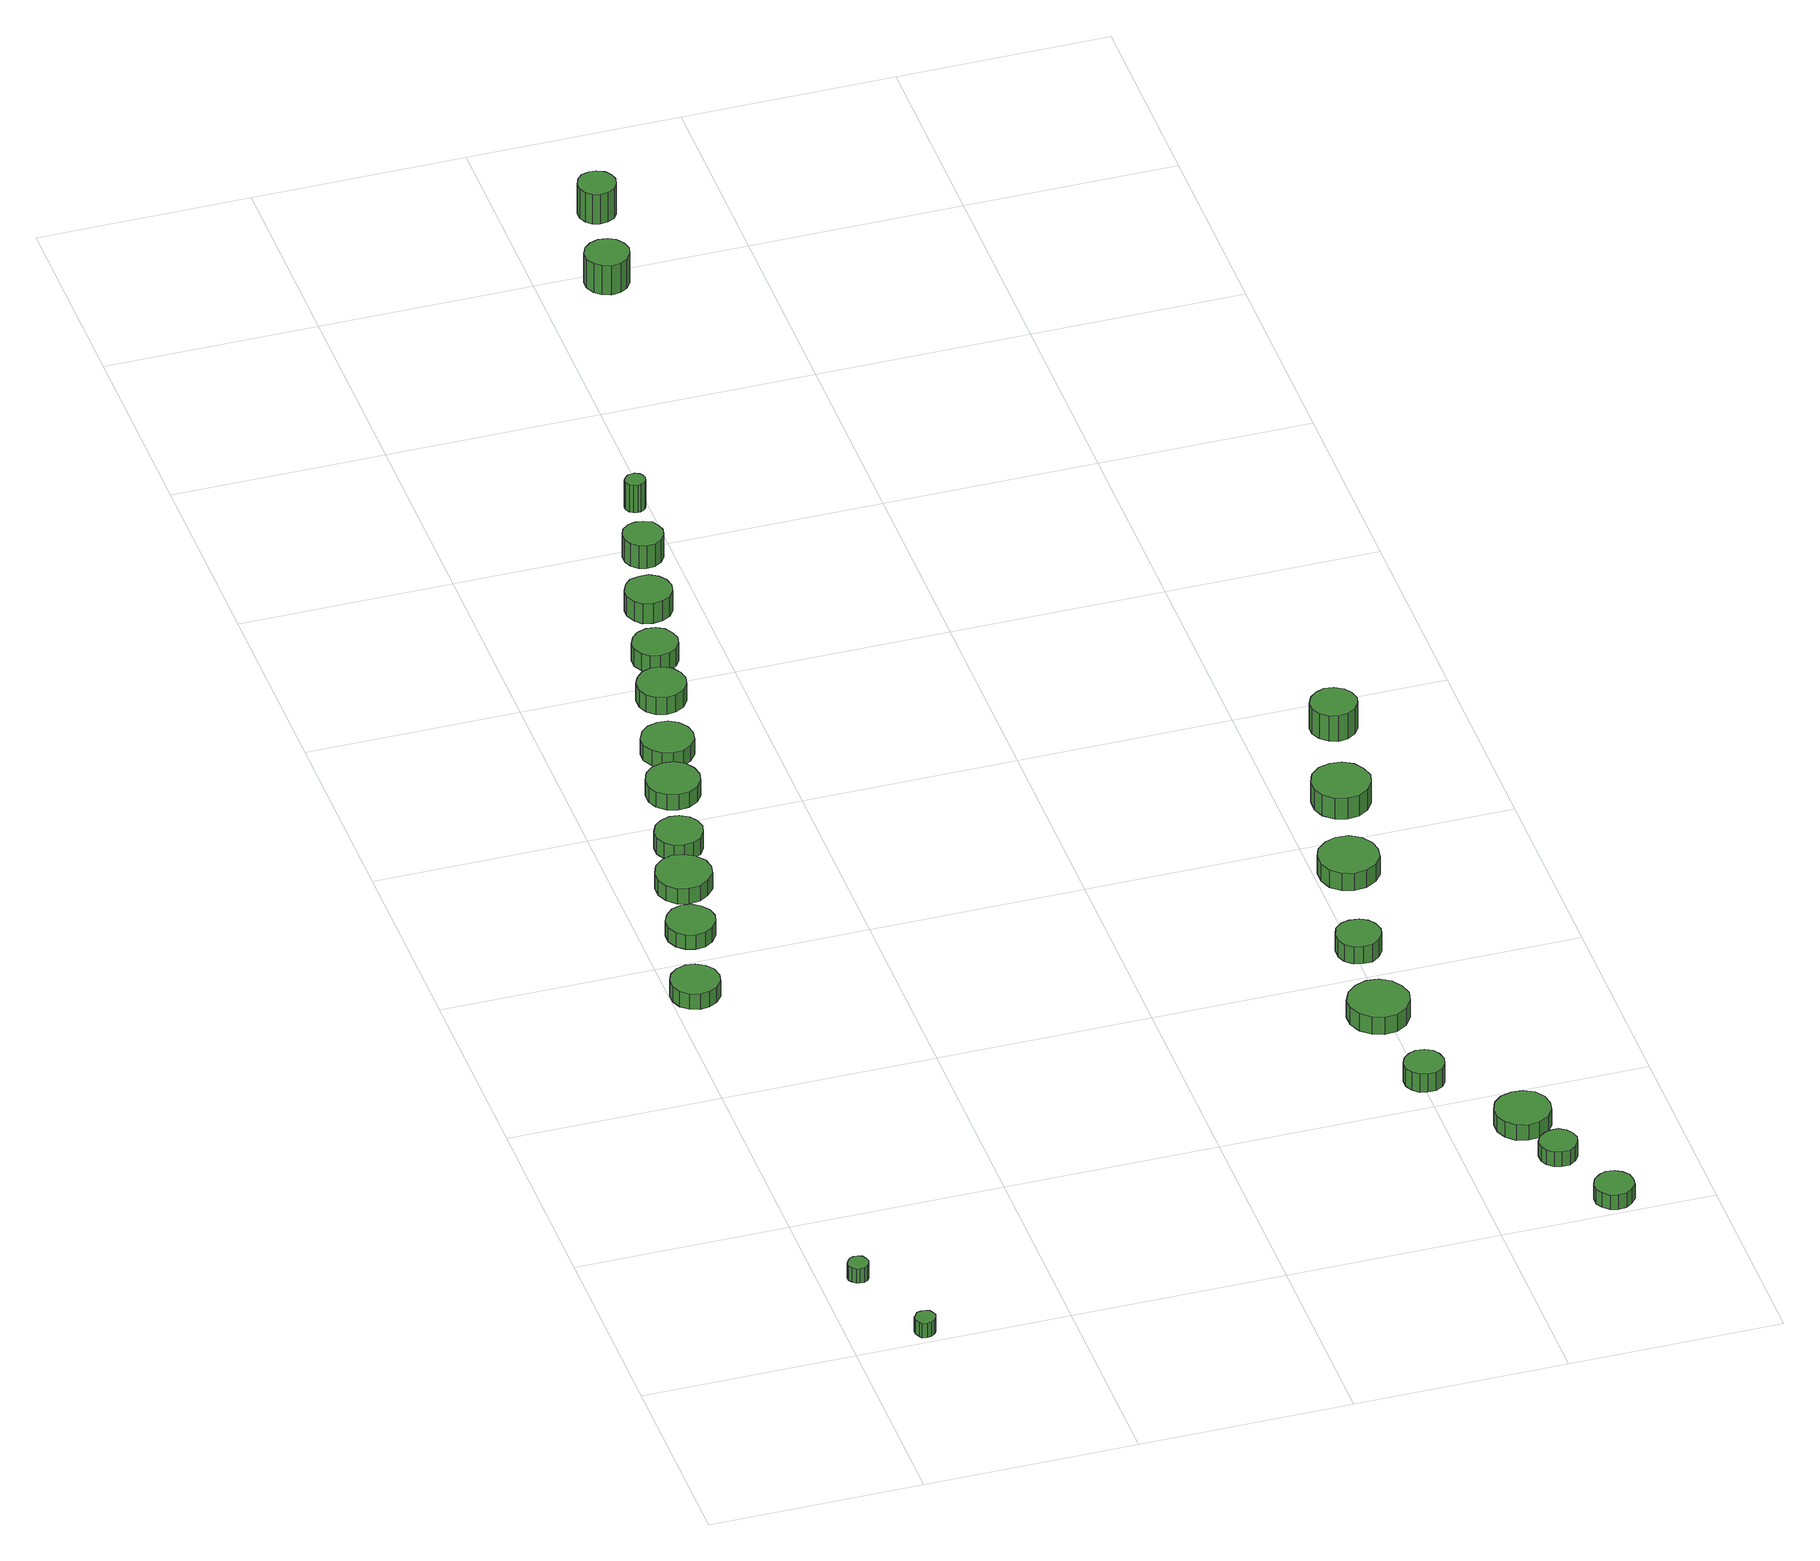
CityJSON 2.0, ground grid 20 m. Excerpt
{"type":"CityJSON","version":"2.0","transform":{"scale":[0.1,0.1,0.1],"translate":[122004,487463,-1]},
"CityObjects":{
"tree1":{"type":"SolitaryVegetationObject","attributes":{"function":"something"},"geometry":[{"type":"MultiSurface","lod":"1","boundaries":[[[0,1,2,3,4,5,6,7,8,9,10,11,12,13,14]],[[15,16,17,18,19,20,21,22,23,24,25,26,27,28,29]],[[0,29,28,1]],[[1,28,27,2]],[[2,27,26,3]],[[3,26,25,4]],[[4,25,24,5]],[[5,24,23,6]],[[6,23,22,7]],[[7,22,21,8]],[[8,21,20,9]],[[9,20,19,10]],[[10,19,18,11]],[[11,18,17,12]],[[12,17,16,13]],[[13,16,15,14]],[[14,15,29,0]]]}]},
"tree2":{"type":"SolitaryVegetationObject","attributes":{"function":"something"},"geometry":[{"type":"MultiSurface","lod":"1","boundaries":[[[30,31,32,33,34,35,36,37,38,39,40,41,42,43,44]],[[45,46,47,48,49,50,51,52,53,54,55,56,57,58,59]],[[30,59,58,31]],[[31,58,57,32]],[[32,57,56,33]],[[33,56,55,34]],[[34,55,54,35]],[[35,54,53,36]],[[36,53,52,37]],[[37,52,51,38]],[[38,51,50,39]],[[39,50,49,40]],[[40,49,48,41]],[[41,48,47,42]],[[42,47,46,43]],[[43,46,45,44]],[[44,45,59,30]]]}]},
"tree3":{"type":"SolitaryVegetationObject","attributes":{"function":"something"},"geometry":[{"type":"MultiSurface","lod":"1","boundaries":[[[60,61,62,63,64,65,66,67,68,69,70,71,72,73,74]],[[75,76,77,78,79,80,81,82,83,84,85,86,87,88,89]],[[60,89,88,61]],[[61,88,87,62]],[[62,87,86,63]],[[63,86,85,64]],[[64,85,84,65]],[[65,84,83,66]],[[66,83,82,67]],[[67,82,81,68]],[[68,81,80,69]],[[69,80,79,70]],[[70,79,78,71]],[[71,78,77,72]],[[72,77,76,73]],[[73,76,75,74]],[[74,75,89,60]]]}]},
"tree4":{"type":"SolitaryVegetationObject","attributes":{"function":"something"},"geometry":[{"type":"MultiSurface","lod":"1","boundaries":[[[90,91,92,93,94,95,96,97,98,99,100,101,102,103,104]],[[105,106,107,108,109,110,111,112,113,114,115,116,117,118,119]],[[90,119,118,91]],[[91,118,117,92]],[[92,117,116,93]],[[93,116,115,94]],[[94,115,114,95]],[[95,114,113,96]],[[96,113,112,97]],[[97,112,111,98]],[[98,111,110,99]],[[99,110,109,100]],[[100,109,108,101]],[[101,108,107,102]],[[102,107,106,103]],[[103,106,105,104]],[[104,105,119,90]]]}]},
"tree5":{"type":"SolitaryVegetationObject","attributes":{"function":"something"},"geometry":[{"type":"MultiSurface","lod":"1","boundaries":[[[120,121,122,123,124,125,126,127,128,129,130,131,132,133,134]],[[135,136,137,138,139,140,141,142,143,144,145,146,147,148,149]],[[120,149,148,121]],[[121,148,147,122]],[[122,147,146,123]],[[123,146,145,124]],[[124,145,144,125]],[[125,144,143,126]],[[126,143,142,127]],[[127,142,141,128]],[[128,141,140,129]],[[129,140,139,130]],[[130,139,138,131]],[[131,138,137,132]],[[132,137,136,133]],[[133,136,135,134]],[[134,135,149,120]]]}]},
"tree6":{"type":"SolitaryVegetationObject","attributes":{"function":"something"},"geometry":[{"type":"MultiSurface","lod":"1","boundaries":[[[150,151,152,153,154,155,156,157,158,159,160,161,162,163,164]],[[165,166,167,168,169,170,171,172,173,174,175,176,177,178,179]],[[150,179,178,151]],[[151,178,177,152]],[[152,177,176,153]],[[153,176,175,154]],[[154,175,174,155]],[[155,174,173,156]],[[156,173,172,157]],[[157,172,171,158]],[[158,171,170,159]],[[159,170,169,160]],[[160,169,168,161]],[[161,168,167,162]],[[162,167,166,163]],[[163,166,165,164]],[[164,165,179,150]]]}]},
"tree7":{"type":"SolitaryVegetationObject","attributes":{"function":"something"},"geometry":[{"type":"MultiSurface","lod":"1","boundaries":[[[180,181,182,183,184,185,186,187,188,189,190,191,192,193,194]],[[195,196,197,198,199,200,201,202,203,204,205,206,207,208,209]],[[180,209,208,181]],[[181,208,207,182]],[[182,207,206,183]],[[183,206,205,184]],[[184,205,204,185]],[[185,204,203,186]],[[186,203,202,187]],[[187,202,201,188]],[[188,201,200,189]],[[189,200,199,190]],[[190,199,198,191]],[[191,198,197,192]],[[192,197,196,193]],[[193,196,195,194]],[[194,195,209,180]]]}]},
"tree8":{"type":"SolitaryVegetationObject","attributes":{"function":"something"},"geometry":[{"type":"MultiSurface","lod":"1","boundaries":[[[210,211,212,213,214,215,216,217,218,219,220,221,222,223,224]],[[225,226,227,228,229,230,231,232,233,234,235,236,237,238,239]],[[210,239,238,211]],[[211,238,237,212]],[[212,237,236,213]],[[213,236,235,214]],[[214,235,234,215]],[[215,234,233,216]],[[216,233,232,217]],[[217,232,231,218]],[[218,231,230,219]],[[219,230,229,220]],[[220,229,228,221]],[[221,228,227,222]],[[222,227,226,223]],[[223,226,225,224]],[[224,225,239,210]]]}]},
"tree9":{"type":"SolitaryVegetationObject","attributes":{"function":"something"},"geometry":[{"type":"MultiSurface","lod":"1","boundaries":[[[240,241,242,243,244,245,246,247,248,249,250,251,252,253,254]],[[255,256,257,258,259,260,261,262,263,264,265,266,267,268,269]],[[240,269,268,241]],[[241,268,267,242]],[[242,267,266,243]],[[243,266,265,244]],[[244,265,264,245]],[[245,264,263,246]],[[246,263,262,247]],[[247,262,261,248]],[[248,261,260,249]],[[249,260,259,250]],[[250,259,258,251]],[[251,258,257,252]],[[252,257,256,253]],[[253,256,255,254]],[[254,255,269,240]]]}]},
"tree10":{"type":"SolitaryVegetationObject","attributes":{"function":"something"},"geometry":[{"type":"MultiSurface","lod":"1","boundaries":[[[270,271,272,273,274,275,276,277,278,279,280,281,282,283,284]],[[285,286,287,288,289,290,291,292,293,294,295,296,297,298,299]],[[270,299,298,271]],[[271,298,297,272]],[[272,297,296,273]],[[273,296,295,274]],[[274,295,294,275]],[[275,294,293,276]],[[276,293,292,277]],[[277,292,291,278]],[[278,291,290,279]],[[279,290,289,280]],[[280,289,288,281]],[[281,288,287,282]],[[282,287,286,283]],[[283,286,285,284]],[[284,285,299,270]]]}]},
"tree11":{"type":"SolitaryVegetationObject","attributes":{"function":"something"},"geometry":[{"type":"MultiSurface","lod":"1","boundaries":[[[300,301,302,303,304,305,306,307,308,309,310,311,312,313,314]],[[315,316,317,318,319,320,321,322,323,324,325,326,327,328,329]],[[300,329,328,301]],[[301,328,327,302]],[[302,327,326,303]],[[303,326,325,304]],[[304,325,324,305]],[[305,324,323,306]],[[306,323,322,307]],[[307,322,321,308]],[[308,321,320,309]],[[309,320,319,310]],[[310,319,318,311]],[[311,318,317,312]],[[312,317,316,313]],[[313,316,315,314]],[[314,315,329,300]]]}]},
"tree12":{"type":"SolitaryVegetationObject","attributes":{"function":"something"},"geometry":[{"type":"MultiSurface","lod":"1","boundaries":[[[330,331,332,333,334,335,336,337,338,339,340,341,342,343,344]],[[345,346,347,348,349,350,351,352,353,354,355,356,357,358,359]],[[330,359,358,331]],[[331,358,357,332]],[[332,357,356,333]],[[333,356,355,334]],[[334,355,354,335]],[[335,354,353,336]],[[336,353,352,337]],[[337,352,351,338]],[[338,351,350,339]],[[339,350,349,340]],[[340,349,348,341]],[[341,348,347,342]],[[342,347,346,343]],[[343,346,345,344]],[[344,345,359,330]]]}]},
"tree13":{"type":"SolitaryVegetationObject","attributes":{"function":"something"},"geometry":[{"type":"MultiSurface","lod":"1","boundaries":[[[360,361,362,363,364,365,366,367,368,369,370,371,372,373,374]],[[375,376,377,378,379,380,381,382,383,384,385,386,387,388,389]],[[360,389,388,361]],[[361,388,387,362]],[[362,387,386,363]],[[363,386,385,364]],[[364,385,384,365]],[[365,384,383,366]],[[366,383,382,367]],[[367,382,381,368]],[[368,381,380,369]],[[369,380,379,370]],[[370,379,378,371]],[[371,378,377,372]],[[372,377,376,373]],[[373,376,375,374]],[[374,375,389,360]]]}]},
"tree14":{"type":"SolitaryVegetationObject","attributes":{"function":"something"},"geometry":[{"type":"MultiSurface","lod":"1","boundaries":[[[390,391,392,393,394,395,396,397,398,399,400,401,402,403,404]],[[405,406,407,408,409,410,411,412,413,414,415,416,417,418,419]],[[390,419,418,391]],[[391,418,417,392]],[[392,417,416,393]],[[393,416,415,394]],[[394,415,414,395]],[[395,414,413,396]],[[396,413,412,397]],[[397,412,411,398]],[[398,411,410,399]],[[399,410,409,400]],[[400,409,408,401]],[[401,408,407,402]],[[402,407,406,403]],[[403,406,405,404]],[[404,405,419,390]]]}]},
"tree15":{"type":"SolitaryVegetationObject","attributes":{"function":"something"},"geometry":[{"type":"MultiSurface","lod":"1","boundaries":[[[420,421,422,423,424,425,426,427,428,429,430,431,432,433,434]],[[435,436,437,438,439,440,441,442,443,444,445,446,447,448,449]],[[420,449,448,421]],[[421,448,447,422]],[[422,447,446,423]],[[423,446,445,424]],[[424,445,444,425]],[[425,444,443,426]],[[426,443,442,427]],[[427,442,441,428]],[[428,441,440,429]],[[429,440,439,430]],[[430,439,438,431]],[[431,438,437,432]],[[432,437,436,433]],[[433,436,435,434]],[[434,435,449,420]]]}]},
"tree16":{"type":"SolitaryVegetationObject","attributes":{"function":"something"},"geometry":[{"type":"MultiSurface","lod":"1","boundaries":[[[450,451,452,453,454,455,456,457,458,459,460,461,462,463,464]],[[465,466,467,468,469,470,471,472,473,474,475,476,477,478,479]],[[450,479,478,451]],[[451,478,477,452]],[[452,477,476,453]],[[453,476,475,454]],[[454,475,474,455]],[[455,474,473,456]],[[456,473,472,457]],[[457,472,471,458]],[[458,471,470,459]],[[459,470,469,460]],[[460,469,468,461]],[[461,468,467,462]],[[462,467,466,463]],[[463,466,465,464]],[[464,465,479,450]]]}]},
"tree17":{"type":"SolitaryVegetationObject","attributes":{"function":"something"},"geometry":[{"type":"MultiSurface","lod":"1","boundaries":[[[480,481,482,483,484,485,486,487,488,489,490,491,492,493,494]],[[495,496,497,498,499,500,501,502,503,504,505,506,507,508,509]],[[480,509,508,481]],[[481,508,507,482]],[[482,507,506,483]],[[483,506,505,484]],[[484,505,504,485]],[[485,504,503,486]],[[486,503,502,487]],[[487,502,501,488]],[[488,501,500,489]],[[489,500,499,490]],[[490,499,498,491]],[[491,498,497,492]],[[492,497,496,493]],[[493,496,495,494]],[[494,495,509,480]]]}]},
"tree18":{"type":"SolitaryVegetationObject","attributes":{"function":"something"},"geometry":[{"type":"MultiSurface","lod":"1","boundaries":[[[510,511,512,513,514,515,516,517,518,519,520,521,522,523,524]],[[525,526,527,528,529,530,531,532,533,534,535,536,537,538,539]],[[510,539,538,511]],[[511,538,537,512]],[[512,537,536,513]],[[513,536,535,514]],[[514,535,534,515]],[[515,534,533,516]],[[516,533,532,517]],[[517,532,531,518]],[[518,531,530,519]],[[519,530,529,520]],[[520,529,528,521]],[[521,528,527,522]],[[522,527,526,523]],[[523,526,525,524]],[[524,525,539,510]]]}]},
"tree19":{"type":"SolitaryVegetationObject","attributes":{"function":"something"},"geometry":[{"type":"MultiSurface","lod":"1","boundaries":[[[540,541,542,543,544,545,546,547,548,549,550,551,552,553,554]],[[555,556,557,558,559,560,561,562,563,564,565,566,567,568,569]],[[540,569,568,541]],[[541,568,567,542]],[[542,567,566,543]],[[543,566,565,544]],[[544,565,564,545]],[[545,564,563,546]],[[546,563,562,547]],[[547,562,561,548]],[[548,561,560,549]],[[549,560,559,550]],[[550,559,558,551]],[[551,558,557,552]],[[552,557,556,553]],[[553,556,555,554]],[[554,555,569,540]]]}]},
"tree20":{"type":"SolitaryVegetationObject","attributes":{"function":"something"},"geometry":[{"type":"MultiSurface","lod":"1","boundaries":[[[570,571,572,573,574,575,576,577,578,579,580,581,582,583,584]],[[585,586,587,588,589,590,591,592,593,594,595,596,597,598,599]],[[570,599,598,571]],[[571,598,597,572]],[[572,597,596,573]],[[573,596,595,574]],[[574,595,594,575]],[[575,594,593,576]],[[576,593,592,577]],[[577,592,591,578]],[[578,591,590,579]],[[579,590,589,580]],[[580,589,588,581]],[[581,588,587,582]],[[582,587,586,583]],[[583,586,585,584]],[[584,585,599,570]]]}]},
"tree21":{"type":"SolitaryVegetationObject","attributes":{"function":"something"},"geometry":[{"type":"MultiSurface","lod":"1","boundaries":[[[600,601,602,603,604,605,606,607,608,609,610,611,612,613,614]],[[615,616,617,618,619,620,621,622,623,624,625,626,627,628,629]],[[600,629,628,601]],[[601,628,627,602]],[[602,627,626,603]],[[603,626,625,604]],[[604,625,624,605]],[[605,624,623,606]],[[606,623,622,607]],[[607,622,621,608]],[[608,621,620,609]],[[609,620,619,610]],[[610,619,618,611]],[[611,618,617,612]],[[612,617,616,613]],[[613,616,615,614]],[[614,615,629,600]]]}]},
"tree22":{"type":"SolitaryVegetationObject","attributes":{"function":"something"},"geometry":[{"type":"MultiSurface","lod":"1","boundaries":[[[630,631,632,633,634,635,636,637,638,639,640,641,642,643,644]],[[645,646,647,648,649,650,651,652,653,654,655,656,657,658,659]],[[630,659,658,631]],[[631,658,657,632]],[[632,657,656,633]],[[633,656,655,634]],[[634,655,654,635]],[[635,654,653,636]],[[636,653,652,637]],[[637,652,651,638]],[[638,651,650,639]],[[639,650,649,640]],[[640,649,648,641]],[[641,648,647,642]],[[642,647,646,643]],[[643,646,645,644]],[[644,645,659,630]]]}]},
"tree23":{"type":"SolitaryVegetationObject","attributes":{"function":"something"},"geometry":[{"type":"MultiSurface","lod":"1","boundaries":[[[660,661,662,663,664,665,666,667,668,669,670,671,672,673,674]],[[675,676,677,678,679,680,681,682,683,684,685,686,687,688,689]],[[660,689,688,661]],[[661,688,687,662]],[[662,687,686,663]],[[663,686,685,664]],[[664,685,684,665]],[[665,684,683,666]],[[666,683,682,667]],[[667,682,681,668]],[[668,681,680,669]],[[669,680,679,670]],[[670,679,678,671]],[[671,678,677,672]],[[672,677,676,673]],[[673,676,675,674]],[[674,675,689,660]]]}]},
"tree24":{"type":"SolitaryVegetationObject","attributes":{"function":"something"},"geometry":[{"type":"MultiSurface","lod":"1","boundaries":[[[690,691,692,693,694,695,696,697,698,699,700,701,702,703,704]],[[705,706,707,708,709,710,711,712,713,714,715,716,717,718,719]],[[690,719,718,691]],[[691,718,717,692]],[[692,717,716,693]],[[693,716,715,694]],[[694,715,714,695]],[[695,714,713,696]],[[696,713,712,697]],[[697,712,711,698]],[[698,711,710,699]],[[699,710,709,700]],[[700,709,708,701]],[[701,708,707,702]],[[702,707,706,703]],[[703,706,705,704]],[[704,705,719,690]]]}]}
},
"vertices":[
[46,111,23],[45,115,23],[43,119,23],[39,121,23],[35,121,23],[32,120,23],[29,117,23],[27,113,23],[27,109,23],[29,106,23],[32,103,23],[35,102,23],[39,102,23],[43,104,23],[45,107,23],[45,107,7],[43,104,7],[39,102,7],[35,102,7],[32,103,7],[29,106,7],[27,109,7],[27,113,7],[29,117,7],[32,120,7],[35,121,7],[39,121,7],[43,119,7],[45,115,7],[46,111,7],
[79,17,23],[78,20,23],[76,24,23],[72,26,23],[68,26,23],[64,25,23],[62,22,23],[60,19,23],[60,15,23],[62,11,23],[64,8,23],[68,7,23],[72,8,23],[76,10,23],[78,13,23],[78,13,7],[76,10,7],[72,8,7],[68,7,7],[64,8,7],[62,11,7],[60,15,7],[60,19,7],[62,22,7],[64,25,7],[68,26,7],[72,26,7],[76,24,7],[78,20,7],[79,17,7],
[46,554,24],[44,564,24],[38,571,24],[30,576,24],[21,577,24],[12,574,24],[5,568,24],[1,559,24],[1,550,24],[5,541,24],[12,535,24],[21,532,24],[30,533,24],[38,537,24],[44,545,24],[44,545,7],[38,537,7],[30,533,7],[21,532,7],[12,535,7],[5,541,7],[1,550,7],[1,559,7],[5,568,7],[12,574,7],[21,577,7],[30,576,7],[38,571,7],[44,564,7],[46,554,7],
[69,641,23],[67,650,23],[61,658,23],[53,663,23],[44,664,23],[35,661,23],[28,654,23],[24,646,23],[24,636,23],[28,627,23],[35,621,23],[44,618,23],[53,619,23],[61,624,23],[67,632,23],[67,632,7],[61,624,7],[53,619,7],[44,618,7],[35,621,7],[28,627,7],[24,636,7],[24,646,7],[28,654,7],[35,661,7],[44,664,7],[53,663,7],[61,658,7],[67,650,7],[69,641,7],
[87,710,24],[85,720,24],[78,729,24],[69,734,24],[58,736,24],[48,732,24],[40,725,24],[36,715,24],[36,704,24],[40,695,24],[48,687,24],[58,684,24],[69,685,24],[78,691,24],[85,699,24],[85,699,7],[78,691,7],[69,685,7],[58,684,7],[48,687,7],[40,695,7],[36,704,7],[36,715,7],[40,725,7],[48,732,7],[58,736,7],[69,734,7],[78,729,7],[85,720,7],[87,710,7],
[97,768,25],[95,777,25],[90,784,25],[82,789,25],[73,790,25],[64,787,25],[57,781,25],[53,772,25],[53,763,25],[57,755,25],[64,748,25],[73,746,25],[82,747,25],[90,751,25],[95,759,25],[95,759,7],[90,751,7],[82,747,7],[73,746,7],[64,748,7],[57,755,7],[53,763,7],[53,772,7],[57,781,7],[64,787,7],[73,790,7],[82,789,7],[90,784,7],[95,777,7],[97,768,7],
[118,844,24],[116,854,24],[110,863,24],[101,868,24],[91,869,24],[81,866,24],[73,859,24],[69,849,24],[69,839,24],[73,830,24],[81,823,24],[91,820,24],[101,821,24],[110,826,24],[116,834,24],[116,834,7],[110,826,7],[101,821,7],[91,820,7],[81,823,7],[73,830,7],[69,839,7],[69,849,7],[73,859,7],[81,866,7],[91,869,7],[101,868,7],[110,863,7],[116,854,7],[118,844,7],
[131,904,24],[129,914,24],[123,922,24],[115,927,24],[105,928,24],[95,925,24],[88,919,24],[83,909,24],[83,899,24],[88,890,24],[95,883,24],[105,880,24],[115,881,24],[123,886,24],[129,894,24],[129,894,7],[123,886,7],[115,881,7],[105,880,7],[95,883,7],[88,890,7],[83,899,7],[83,909,7],[88,919,7],[95,925,7],[105,928,7],[115,927,7],[123,922,7],[129,914,7],[131,904,7],
[148,981,26],[146,990,26],[141,998,26],[132,1003,26],[123,1004,26],[114,1001,26],[107,994,26],[103,986,26],[103,976,26],[107,967,26],[114,961,26],[123,958,26],[132,959,26],[141,964,26],[146,972,26],[146,972,7],[141,964,7],[132,959,7],[123,958,7],[114,961,7],[107,967,7],[103,976,7],[103,986,7],[107,994,7],[114,1001,7],[123,1004,7],[132,1003,7],[141,998,7],[146,990,7],[148,981,7],
[159,1040,26],[157,1048,26],[152,1056,26],[145,1060,26],[136,1061,26],[127,1058,26],[121,1052,26],[117,1044,26],[117,1035,26],[121,1027,26],[127,1021,26],[136,1019,26],[145,1020,26],[152,1024,26],[157,1031,26],[157,1031,7],[152,1024,7],[145,1020,7],[136,1019,7],[127,1021,7],[121,1027,7],[117,1035,7],[117,1044,7],[121,1052,7],[127,1058,7],[136,1061,7],[145,1060,7],[152,1056,7],[157,1048,7],[159,1040,7],
[176,1112,29],[174,1121,29],[169,1128,29],[161,1133,29],[152,1133,29],[143,1131,29],[137,1125,29],[133,1116,29],[133,1108,29],[137,1099,29],[143,1093,29],[152,1091,29],[161,1092,29],[169,1096,29],[174,1103,29],[174,1103,7],[169,1096,7],[161,1092,7],[152,1091,7],[143,1093,7],[137,1099,7],[133,1108,7],[133,1116,7],[137,1125,7],[143,1131,7],[152,1133,7],[161,1133,7],[169,1128,7],[174,1121,7],[176,1112,7],
[192,1189,32],[190,1196,32],[186,1203,32],[179,1206,32],[171,1207,32],[164,1205,32],[158,1200,32],[155,1193,32],[155,1185,32],[158,1178,32],[164,1172,32],[171,1170,32],[179,1171,32],[186,1175,32],[190,1181,32],[190,1181,7],[186,1175,7],[179,1171,7],[171,1170,7],[164,1172,7],[158,1178,7],[155,1185,7],[155,1193,7],[158,1200,7],[164,1205,7],[171,1207,7],[179,1206,7],[186,1203,7],[190,1196,7],[192,1189,7],
[198,1261,37],[197,1265,37],[195,1268,37],[191,1270,37],[188,1270,37],[184,1269,37],[181,1266,37],[179,1263,37],[179,1259,37],[181,1255,37],[184,1253,37],[188,1252,37],[191,1252,37],[195,1254,37],[197,1257,37],[197,1257,7],[195,1254,7],[191,1252,7],[188,1252,7],[184,1253,7],[181,1255,7],[179,1259,7],[179,1263,7],[181,1266,7],[184,1269,7],[188,1270,7],[191,1270,7],[195,1268,7],[197,1265,7],[198,1261,7],
[622,240,27],[620,248,27],[616,254,27],[609,258,27],[601,259,27],[594,256,27],[588,251,27],[585,244,27],[585,236,27],[588,229,27],[594,224,27],[601,222,27],[609,222,27],[616,226,27],[620,232,27],[620,232,7],[616,226,7],[609,222,7],[601,222,7],[594,224,7],[588,229,7],[585,236,7],[585,244,7],[588,251,7],[594,256,7],[601,259,7],[609,258,7],[616,254,7],[620,248,7],[622,240,7],
[622,344,26],[619,355,26],[612,365,26],[602,371,26],[590,372,26],[579,368,26],[570,360,26],[565,349,26],[565,338,26],[570,327,26],[579,319,26],[590,315,26],[602,316,26],[612,322,26],[619,332,26],[619,332,7],[612,322,7],[602,316,7],[590,315,7],[579,319,7],[570,327,7],[565,338,7],[565,349,7],[570,360,7],[579,368,7],[590,372,7],[602,371,7],[612,365,7],[619,355,7],[622,344,7],
[701,97,24],[699,104,24],[695,110,24],[689,114,24],[681,114,24],[675,112,24],[669,107,24],[666,101,24],[666,93,24],[669,87,24],[675,82,24],[681,80,24],[689,80,24],[695,84,24],[699,90,24],[699,90,8],[695,84,8],[689,80,8],[681,80,8],[675,82,8],[669,87,8],[666,93,8],[666,101,8],[669,107,8],[675,112,8],[681,114,8],[689,114,8],[695,110,8],[699,104,8],[701,97,8],
[693,152,25],[691,162,25],[685,171,25],[675,176,25],[665,177,25],[654,174,25],[646,167,25],[642,157,25],[642,146,25],[646,137,25],[654,129,25],[665,126,25],[675,127,25],[685,133,25],[691,141,25],[691,141,8],[685,133,8],[675,127,8],[665,126,8],[654,129,8],[646,137,8],[642,146,8],[642,157,8],[646,167,8],[654,174,8],[665,177,8],[675,176,8],[685,171,8],[691,162,8],[693,152,8],
[730,22,24],[729,30,24],[724,36,24],[718,40,24],[710,41,24],[703,38,24],[697,33,24],[694,26,24],[694,18,24],[697,12,24],[703,6,24],[710,4,24],[718,5,24],[724,9,24],[729,15,24],[729,15,8],[724,9,8],[718,5,8],[710,4,8],[703,6,8],[697,12,8],[694,18,8],[694,26,8],[697,33,8],[703,38,8],[710,41,8],[718,40,8],[724,36,8],[729,30,8],[730,22,8],
[626,441,26],[624,450,26],[619,457,26],[612,461,26],[603,462,26],[595,460,26],[588,454,26],[585,446,26],[585,437,26],[588,429,26],[595,423,26],[603,421,26],[612,421,26],[619,426,26],[624,433,26],[624,433,7],[619,426,7],[612,421,7],[603,421,7],[595,423,7],[588,429,7],[585,437,7],[585,446,7],[588,454,7],[595,460,7],[603,462,7],[612,461,7],[619,457,7],[624,450,7],[626,441,7],
[285,1588,39],[283,1596,39],[278,1603,39],[271,1607,39],[262,1608,39],[254,1605,39],[248,1600,39],[244,1592,39],[244,1583,39],[248,1575,39],[254,1570,39],[262,1567,39],[271,1568,39],[278,1572,39],[283,1579,39],[283,1579,7],[278,1572,7],[271,1568,7],[262,1567,7],[254,1570,7],[248,1575,7],[244,1583,7],[244,1592,7],[248,1600,7],[254,1605,7],[262,1608,7],[271,1607,7],[278,1603,7],[283,1596,7],[285,1588,7],
[304,1688,40],[302,1695,40],[298,1701,40],[291,1704,40],[284,1705,40],[277,1703,40],[272,1698,40],[269,1691,40],[269,1684,40],[272,1677,40],[277,1672,40],[284,1670,40],[291,1671,40],[298,1674,40],[302,1680,40],[302,1680,7],[298,1674,7],[291,1671,7],[284,1670,7],[277,1672,7],[272,1677,7],[269,1684,7],[269,1691,7],[272,1698,7],[277,1703,7],[284,1705,7],[291,1704,7],[298,1701,7],[302,1695,7],[304,1688,7],
[659,555,26],[657,566,26],[650,576,26],[640,582,26],[628,583,26],[617,579,26],[608,571,26],[604,561,26],[604,549,26],[608,538,26],[617,530,26],[628,527,26],[640,528,26],[650,534,26],[657,543,26],[657,543,7],[650,534,7],[640,528,7],[628,527,7],[617,530,7],[608,538,7],[604,549,7],[604,561,7],[608,571,7],[617,579,7],[628,583,7],[640,582,7],[650,576,7],[657,566,7],[659,555,7],
[684,657,30],[681,668,30],[675,677,30],[665,683,30],[654,684,30],[643,681,30],[634,673,30],[630,663,30],[630,651,30],[634,641,30],[643,633,30],[654,630,30],[665,631,30],[675,637,30],[681,646,30],[681,646,7],[675,637,7],[665,631,7],[654,630,7],[643,633,7],[634,641,7],[630,651,7],[630,663,7],[634,673,7],[643,681,7],[654,684,7],[665,683,7],[675,677,7],[681,668,7],[684,657,7],
[704,762,36],[702,771,36],[697,778,36],[689,783,36],[680,784,36],[672,781,36],[665,775,36],[661,767,36],[661,758,36],[665,750,36],[672,744,36],[680,741,36],[689,742,36],[697,747,36],[702,754,36],[702,754,8],[697,747,8],[689,742,8],[680,741,8],[672,744,8],[665,750,8],[661,758,8],[661,767,8],[665,775,8],[672,781,8],[680,784,8],[689,783,8],[697,778,8],[702,771,8],[704,762,8]
]}
